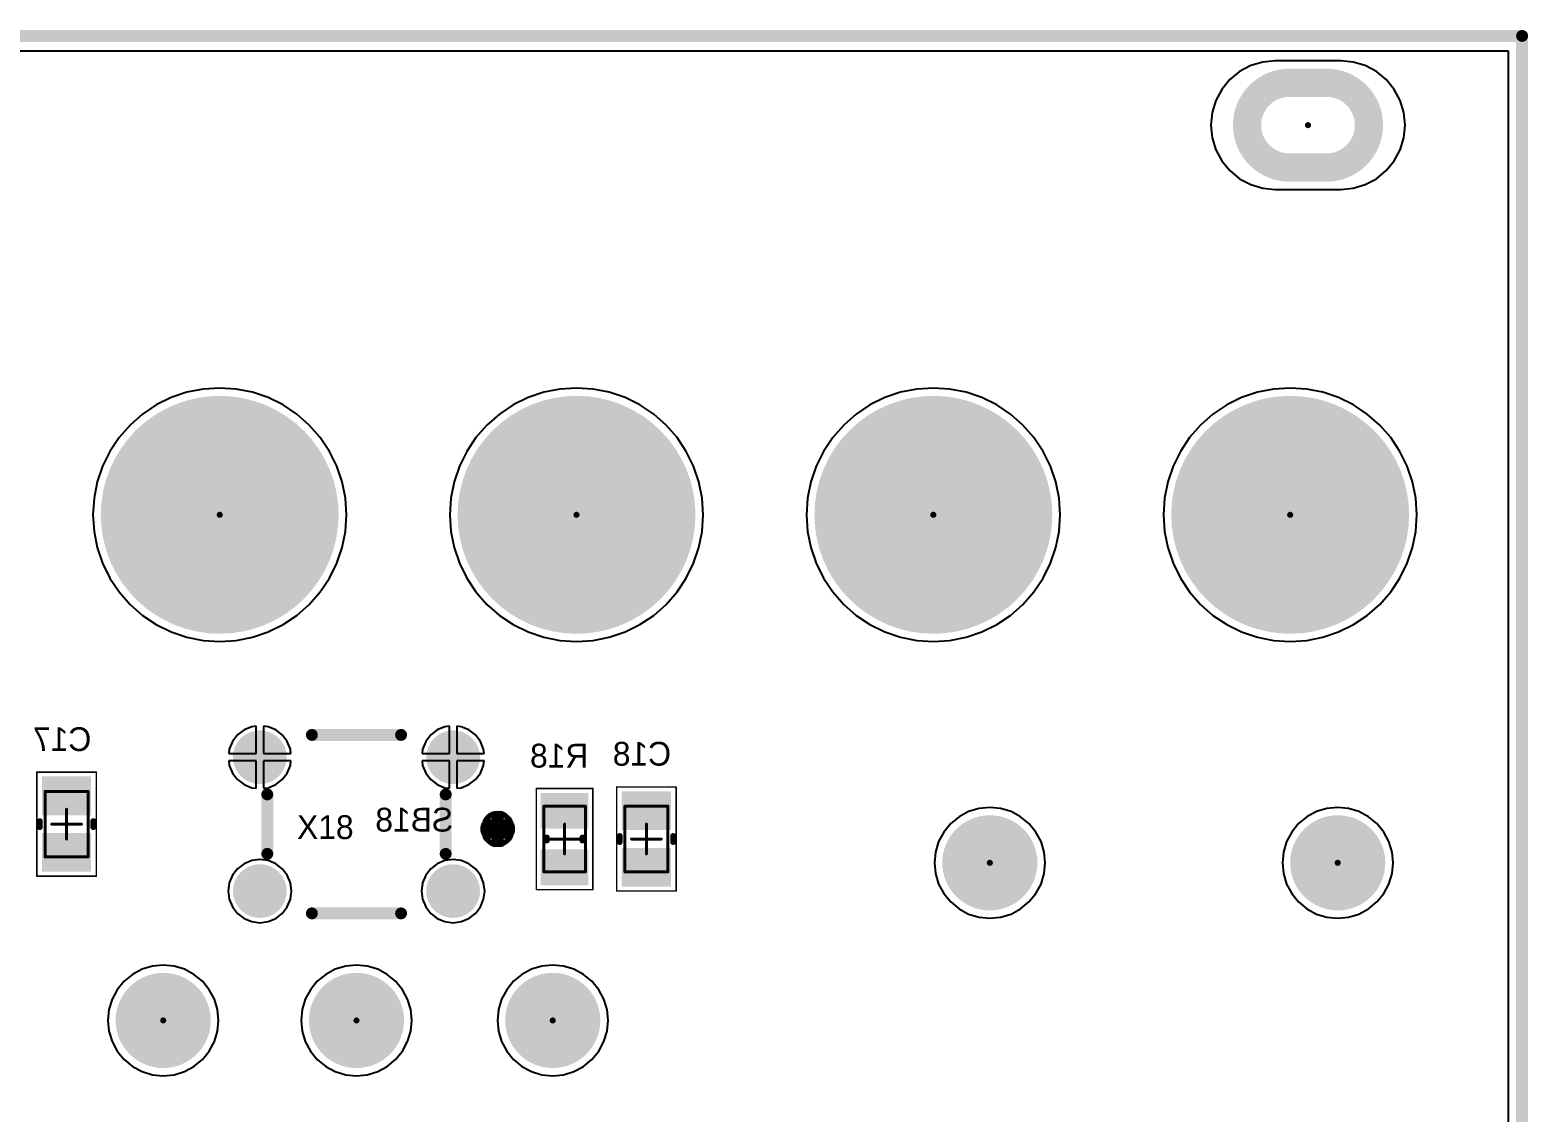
# Model space of a CAD drawing. Header units: millimetres. Extents: x 27 to 265, y 27 to 156.
# Drawn here: x 149.5 to 199.9, y 119.8 to 156.2 of the extents above; entities that cross this region are included whole.
import ezdxf

# ---------------------------------------------------------------- set-up
doc = ezdxf.new("R2010")
doc.units = ezdxf.units.MM
for name, color, linetype in [('BottomLayer', 5, 'Continuous'), ('BottomOverlay', 54, 'Continuous'), ('BottomPaste', 16, 'Continuous'), ('BottomSolder', 6, 'Continuous'), ('KeepOutLayer', 6, 'Continuous'), ('Mechanical13', 56, 'Continuous'), ('Mechanical15', 56, 'Continuous'), ('MultiLayer', 9, 'Continuous'), ('PadHoleLayer', 156, 'Continuous'), ('TopLayer', 1, 'Continuous'), ('TopOverlay', 2, 'Continuous'), ('TopSolder', 216, 'Continuous')]:
    doc.layers.add(name, color=color, linetype=linetype)

msp = doc.modelspace()

# ---------------------------------------------------------------- linework, layer by layer
at = {"layer": 'BottomLayer'}
for p, q in [((164.781, 129.622), (164.75, 129.521)), ((164.75, 129.521), (164.767, 129.47)), ((164.839, 129.714), (164.781, 129.622)), ((164.92, 129.798), (164.839, 129.714)), ((165.057, 129.881), (164.92, 129.798)), ((165.128, 129.907), (165.057, 129.881)), ((165.349, 129.912), (165.128, 129.907)), ((165.443, 129.884), (165.349, 129.912)), ((165.542, 129.826), (165.443, 129.884)), ((165.601, 129.772), (165.542, 129.826)), ((165.674, 129.699), (165.601, 129.772)), ((165.717, 129.634), (165.674, 129.699)), ((165.682, 129.44), (165.755, 129.516)), ((165.755, 129.516), (165.717, 129.634)), ((164.818, 129.236), (164.745, 129.16)), ((164.745, 129.16), (164.783, 129.042)), ((164.767, 129.47), (164.82, 129.44)), ((164.783, 129.042), (164.826, 128.977)), ((165.68, 129.236), (164.818, 129.236)), ((164.82, 129.44), (165.682, 129.44)), ((164.826, 128.977), (164.899, 128.903)), ((165.661, 128.962), (165.719, 129.054)), ((165.733, 129.206), (165.68, 129.236)), ((165.719, 129.054), (165.75, 129.155)), ((165.75, 129.155), (165.733, 129.206)), ((164.899, 128.903), (164.958, 128.85)), ((164.958, 128.85), (165.057, 128.792)), ((165.057, 128.792), (165.151, 128.764)), ((165.151, 128.764), (165.372, 128.769)), ((165.372, 128.769), (165.443, 128.794)), ((165.443, 128.794), (165.58, 128.878)), ((165.58, 128.878), (165.661, 128.962))]:
    msp.add_line(p, q, dxfattribs=at)
for points, const_width in [([(156.85, 131.75, 1), (157.65, 131.75, 1)], 0.8), ([(163.35, 131.75, 1), (164.15, 131.75, 1)], 0.8), ([(164.781, 129.516, 1), (164.858, 129.516, 1)], 0.0762), ([(165.199, 129.676, 1), (165.301, 129.676, 1)], 0.102), ([(165.2, 129.676, 1), (165.3, 129.676, 1)], 0.1), ([(165.642, 129.516, 1), (165.719, 129.516, 1)], 0.0762), ([(164.781, 129.159, 1), (164.858, 129.159, 1)], 0.0762), ([(165.199, 129, 1), (165.301, 129, 1)], 0.102), ([(165.2, 129, 1), (165.3, 129, 1)], 0.1), ([(165.642, 129.159, 1), (165.719, 129.159, 1)], 0.0762), ([(156.85, 127.25, 1), (157.65, 127.25, 1)], 0.8), ([(163.35, 127.25, 1), (164.15, 127.25, 1)], 0.8)]:
    msp.add_lwpolyline(points, format="xyb", close=True, dxfattribs=dict(at, const_width=const_width))
at = {"layer": 'BottomLayer', "const_width": 0.152}
for points in [[(164.819, 129.516, -0.77568), (165.681, 129.516)], [(165.681, 129.159, -0.77568), (164.819, 129.159)]]:
    msp.add_lwpolyline(points, format="xyb", dxfattribs=at)
at = {"layer": 'BottomLayer', "const_width": 0.203}
msp.add_lwpolyline([(165.25, 129), (165.25, 129.676)], dxfattribs=at)
at = {"layer": 'BottomLayer'}
for points in [[(150.025, 129.9), (151.475, 129.9), (150.025, 131), (151.475, 131)], [(169.525, 129.4), (170.975, 129.4), (169.525, 130.5), (170.975, 130.5)], [(168.2, 130.45), (166.8, 130.45), (168.2, 129.45), (166.8, 129.45)], [(150.025, 128), (151.475, 128), (150.025, 129.1), (151.475, 129.1)], [(168.2, 128.55), (166.8, 128.55), (168.2, 127.55), (166.8, 127.55)], [(169.525, 127.5), (170.975, 127.5), (169.525, 128.6), (170.975, 128.6)]]:
    msp.add_solid(points, dxfattribs=at)
at = {"layer": 'BottomOverlay', "const_width": 0.2}
for points in [[(149.85, 129.4), (149.85, 129.6)], [(151.65, 129.4), (151.65, 129.6)], [(166.9, 128.95), (166.9, 129.05)], [(168.1, 128.95), (168.1, 129.05)], [(169.35, 128.9), (169.35, 129.1)], [(171.15, 128.9), (171.15, 129.1)]]:
    msp.add_lwpolyline(points, dxfattribs=at)
at = {"layer": 'BottomOverlay', "const_width": 0.1}
for points in [[(149.8, 129.6, 1), (149.9, 129.6, 1)], [(149.8, 129.4, 1), (149.9, 129.4, 1)], [(151.6, 129.6, 1), (151.7, 129.6, 1)], [(151.6, 129.4, 1), (151.7, 129.4, 1)], [(166.85, 129.05, 1), (166.95, 129.05, 1)], [(166.85, 128.95, 1), (166.95, 128.95, 1)], [(168.05, 129.05, 1), (168.15, 129.05, 1)], [(168.05, 128.95, 1), (168.15, 128.95, 1)], [(169.3, 129.1, 1), (169.4, 129.1, 1)], [(169.3, 128.9, 1), (169.4, 128.9, 1)], [(171.1, 129.1, 1), (171.2, 129.1, 1)], [(171.1, 128.9, 1), (171.2, 128.9, 1)]]:
    msp.add_lwpolyline(points, format="xyb", close=True, dxfattribs=at)
at = {"layer": 'BottomPaste'}
for points in [[(150.025, 129.9), (151.475, 129.9), (150.025, 131), (151.475, 131)], [(169.525, 129.4), (170.975, 129.4), (169.525, 130.5), (170.975, 130.5)], [(168.2, 130.45), (166.8, 130.45), (168.2, 129.45), (166.8, 129.45)], [(150.025, 128), (151.475, 128), (150.025, 129.1), (151.475, 129.1)], [(168.2, 128.55), (166.8, 128.55), (168.2, 127.55), (166.8, 127.55)], [(169.525, 127.5), (170.975, 127.5), (169.525, 128.6), (170.975, 128.6)]]:
    msp.add_solid(points, dxfattribs=at)
at = {"layer": 'BottomSolder'}
for points, const_width in [([(192.449, 153, 1), (192.551, 153, 1)], 0.102), ([(155.849, 139.9, 1), (155.951, 139.9, 1)], 0.102), ([(167.849, 139.9, 1), (167.951, 139.9, 1)], 0.102), ([(179.849, 139.9, 1), (179.951, 139.9, 1)], 0.102), ([(191.849, 139.9, 1), (191.951, 139.9, 1)], 0.102), ([(156.799, 131.75, 1), (157.701, 131.75, 1)], 0.902), ([(163.299, 131.75, 1), (164.201, 131.75, 1)], 0.902), ([(165.529, 129.366, 1), (164.971, 129.366, 1)], 0.61), ([(165.529, 129.31, 1), (164.971, 129.31, 1)], 0.61), ([(164.818, 129.366, 1), (165.123, 129.366, 1)], 0.305), ([(164.818, 129.31, 1), (165.123, 129.31, 1)], 0.305), ([(165.149, 129.676, 1), (165.351, 129.676, 1)], 0.202), ([(165.377, 129.366, 1), (165.682, 129.366, 1)], 0.305), ([(165.377, 129.31, 1), (165.682, 129.31, 1)], 0.305), ([(165.149, 129, 1), (165.351, 129, 1)], 0.202), ([(156.799, 127.25, 1), (157.701, 127.25, 1)], 0.902), ([(163.299, 127.25, 1), (164.201, 127.25, 1)], 0.902), ([(181.749, 128.2, 1), (181.851, 128.2, 1)], 0.102), ([(193.449, 128.2, 1), (193.551, 128.2, 1)], 0.102), ([(153.949, 122.9, 1), (154.051, 122.9, 1)], 0.102), ([(160.449, 122.9, 1), (160.551, 122.9, 1)], 0.102), ([(167.049, 122.9, 1), (167.151, 122.9, 1)], 0.102)]:
    msp.add_lwpolyline(points, format="xyb", close=True, dxfattribs=dict(at, const_width=const_width))
for points in [[(149.923, 129.798), (151.577, 129.798), (149.923, 131.102), (151.577, 131.102)], [(168.302, 130.552), (166.698, 130.552), (168.302, 129.348), (166.698, 129.348)], [(169.423, 129.298), (171.077, 129.298), (169.423, 130.602), (171.077, 130.602)], [(149.923, 127.898), (151.577, 127.898), (149.923, 129.202), (151.577, 129.202)], [(168.302, 128.652), (166.698, 128.652), (168.302, 127.448), (166.698, 127.448)], [(169.423, 127.398), (171.077, 127.398), (169.423, 128.702), (171.077, 128.702)]]:
    msp.add_solid(points, dxfattribs=at)
at = {"layer": 'KeepOutLayer', "const_width": 0.4}
for points in [[(27.5, 156), (199.7, 156)], [(199.7, 27.5), (199.7, 156)]]:
    msp.add_lwpolyline(points, dxfattribs=at)
at = {"layer": 'KeepOutLayer', "const_width": 0.2}
msp.add_lwpolyline([(199.6, 156, 1), (199.8, 156, 1)], format="xyb", close=True, dxfattribs=at)
msp.add_lwpolyline([(199.6, 156, 1), (199.8, 156, 1)], format="xyb", close=True, dxfattribs=at)
at = {"layer": 'Mechanical13', "const_width": 0.1}
for points in [[(150.025, 130.6), (151.475, 130.6)], [(150.025, 128.4), (150.025, 130.6)], [(151.475, 128.4), (151.475, 130.6)], [(166.8, 127.9), (166.8, 130.1)], [(166.8, 130.1), (168.2, 130.1)], [(168.2, 127.9), (168.2, 130.1)], [(169.525, 130.1), (170.975, 130.1)], [(169.525, 127.9), (169.525, 130.1)], [(170.975, 127.9), (170.975, 130.1)], [(150.025, 128.4), (151.475, 128.4)], [(166.8, 127.9), (168.2, 127.9)], [(169.525, 127.9), (170.975, 127.9)]]:
    msp.add_lwpolyline(points, dxfattribs=at)
at = {"layer": 'Mechanical13', "const_width": 0.05}
for points in [[(150, 130.6, 1), (150.05, 130.6, 1)], [(150, 130.6, 1), (150.05, 130.6, 1)], [(151.45, 130.6, 1), (151.5, 130.6, 1)], [(151.45, 130.6, 1), (151.5, 130.6, 1)], [(166.775, 130.1, 1), (166.825, 130.1, 1)], [(166.775, 130.1, 1), (166.825, 130.1, 1)], [(168.175, 130.1, 1), (168.225, 130.1, 1)], [(168.175, 130.1, 1), (168.225, 130.1, 1)], [(169.5, 130.1, 1), (169.55, 130.1, 1)], [(169.5, 130.1, 1), (169.55, 130.1, 1)], [(170.95, 130.1, 1), (171, 130.1, 1)], [(170.95, 130.1, 1), (171, 130.1, 1)], [(150, 128.4, 1), (150.05, 128.4, 1)], [(150, 128.4, 1), (150.05, 128.4, 1)], [(151.45, 128.4, 1), (151.5, 128.4, 1)], [(151.45, 128.4, 1), (151.5, 128.4, 1)], [(166.775, 127.9, 1), (166.825, 127.9, 1)], [(166.775, 127.9, 1), (166.825, 127.9, 1)], [(168.175, 127.9, 1), (168.225, 127.9, 1)], [(168.175, 127.9, 1), (168.225, 127.9, 1)], [(169.5, 127.9, 1), (169.55, 127.9, 1)], [(169.5, 127.9, 1), (169.55, 127.9, 1)], [(170.95, 127.9, 1), (171, 127.9, 1)], [(170.95, 127.9, 1), (171, 127.9, 1)]]:
    msp.add_lwpolyline(points, format="xyb", close=True, dxfattribs=at)
at = {"layer": 'Mechanical15'}
for points, const_width in [([(149.75, 131.25), (151.75, 131.25)], 0.05), ([(149.75, 127.75), (149.75, 131.25)], 0.05), ([(151.75, 127.75), (151.75, 131.25)], 0.05), ([(166.55, 127.3), (166.55, 130.7)], 0.05), ([(166.55, 130.7), (168.45, 130.7)], 0.05), ([(168.45, 127.3), (168.45, 130.7)], 0.05), ([(169.25, 130.75), (171.25, 130.75)], 0.05), ([(169.25, 127.25), (169.25, 130.75)], 0.05), ([(171.25, 127.25), (171.25, 130.75)], 0.05), ([(150.75, 129), (150.75, 130)], 0.1), ([(150.25, 129.5), (151.25, 129.5)], 0.1), ([(167.5, 128.5), (167.5, 129.5)], 0.1), ([(170.25, 128.5), (170.25, 129.5)], 0.1), ([(167, 129), (168, 129)], 0.1), ([(169.75, 129), (170.75, 129)], 0.1), ([(149.75, 127.75), (151.75, 127.75)], 0.05), ([(166.55, 127.3), (168.45, 127.3)], 0.05), ([(169.25, 127.25), (171.25, 127.25)], 0.05)]:
    msp.add_lwpolyline(points, dxfattribs=dict(at, const_width=const_width))
for points, const_width in [([(149.738, 131.25, 1), (149.762, 131.25, 1)], 0.025), ([(149.738, 131.25, 1), (149.762, 131.25, 1)], 0.025), ([(151.738, 131.25, 1), (151.763, 131.25, 1)], 0.025), ([(151.738, 131.25, 1), (151.763, 131.25, 1)], 0.025), ([(166.538, 130.7, 1), (166.562, 130.7, 1)], 0.025), ([(166.538, 130.7, 1), (166.562, 130.7, 1)], 0.025), ([(168.437, 130.7, 1), (168.462, 130.7, 1)], 0.025), ([(168.437, 130.7, 1), (168.462, 130.7, 1)], 0.025), ([(169.237, 130.75, 1), (169.262, 130.75, 1)], 0.025), ([(169.237, 130.75, 1), (169.262, 130.75, 1)], 0.025), ([(171.238, 130.75, 1), (171.262, 130.75, 1)], 0.025), ([(171.238, 130.75, 1), (171.262, 130.75, 1)], 0.025), ([(150.725, 130, 1), (150.775, 130, 1)], 0.05), ([(150.225, 129.5, 1), (150.275, 129.5, 1)], 0.05), ([(151.225, 129.5, 1), (151.275, 129.5, 1)], 0.05), ([(167.475, 129.5, 1), (167.525, 129.5, 1)], 0.05), ([(170.225, 129.5, 1), (170.275, 129.5, 1)], 0.05), ([(150.725, 129, 1), (150.775, 129, 1)], 0.05), ([(166.975, 129, 1), (167.025, 129, 1)], 0.05), ([(167.975, 129, 1), (168.025, 129, 1)], 0.05), ([(169.725, 129, 1), (169.775, 129, 1)], 0.05), ([(170.725, 129, 1), (170.775, 129, 1)], 0.05), ([(167.475, 128.5, 1), (167.525, 128.5, 1)], 0.05), ([(170.225, 128.5, 1), (170.275, 128.5, 1)], 0.05), ([(149.738, 127.75, 1), (149.762, 127.75, 1)], 0.025), ([(149.738, 127.75, 1), (149.762, 127.75, 1)], 0.025), ([(151.738, 127.75, 1), (151.763, 127.75, 1)], 0.025), ([(151.738, 127.75, 1), (151.763, 127.75, 1)], 0.025), ([(166.538, 127.3, 1), (166.562, 127.3, 1)], 0.025), ([(166.538, 127.3, 1), (166.562, 127.3, 1)], 0.025), ([(168.437, 127.3, 1), (168.462, 127.3, 1)], 0.025), ([(168.437, 127.3, 1), (168.462, 127.3, 1)], 0.025), ([(169.237, 127.25, 1), (169.262, 127.25, 1)], 0.025), ([(169.237, 127.25, 1), (169.262, 127.25, 1)], 0.025), ([(171.238, 127.25, 1), (171.262, 127.25, 1)], 0.025), ([(171.238, 127.25, 1), (171.262, 127.25, 1)], 0.025)]:
    msp.add_lwpolyline(points, format="xyb", close=True, dxfattribs=dict(at, const_width=const_width))
at = {"layer": 'MultiLayer', "const_width": 0.8}
for points in [[(156.85, 131.75, 1), (157.65, 131.75, 1)], [(163.35, 131.75, 1), (164.15, 131.75, 1)], [(156.85, 127.25, 1), (157.65, 127.25, 1)], [(163.35, 127.25, 1), (164.15, 127.25, 1)]]:
    msp.add_lwpolyline(points, format="xyb", close=True, dxfattribs=at)
at = {"layer": 'PadHoleLayer'}
for points, const_width in [([(191.875, 154.425), (193.125, 154.425, -1), (193.125, 151.575), (191.875, 151.575, -1)], 0.95), ([(153.9, 139.9, 1), (157.9, 139.9, 1)], 4), ([(165.9, 139.9, 1), (169.9, 139.9, 1)], 4), ([(177.9, 139.9, 1), (181.9, 139.9, 1)], 4), ([(189.9, 139.9, 1), (193.9, 139.9, 1)], 4), ([(157, 131.75, 1), (157.5, 131.75, 1)], 0.5), ([(163.5, 131.75, 1), (164, 131.75, 1)], 0.5), ([(181, 128.2, 1), (182.6, 128.2, 1)], 1.6), ([(192.7, 128.2, 1), (194.3, 128.2, 1)], 1.6), ([(157, 127.25, 1), (157.5, 127.25, 1)], 0.5), ([(163.5, 127.25, 1), (164, 127.25, 1)], 0.5), ([(153.2, 122.9, 1), (154.8, 122.9, 1)], 1.6), ([(159.7, 122.9, 1), (161.3, 122.9, 1)], 1.6), ([(166.3, 122.9, 1), (167.9, 122.9, 1)], 1.6)]:
    msp.add_lwpolyline(points, format="xyb", close=True, dxfattribs=dict(at, const_width=const_width))
at = {"layer": 'TopLayer'}
for p, q in [((28, 155.5), (199.237, 155.5)), ((199.237, 155.5), (199.237, 28)), ((190.198, 154.8), (189.87, 154.53)), ((190.572, 155), (190.198, 154.8)), ((190.978, 155.123), (190.572, 155)), ((191.4, 155.164), (190.978, 155.123)), ((193.6, 155.164), (191.4, 155.164)), ((194.022, 155.123), (193.6, 155.164)), ((194.428, 155), (194.022, 155.123)), ((194.802, 154.8), (194.428, 155)), ((195.13, 154.53), (194.802, 154.8)), ((189.6, 154.202), (189.4, 153.828)), ((189.87, 154.53), (189.6, 154.202)), ((195.4, 154.202), (195.13, 154.53)), ((195.6, 153.828), (195.4, 154.202)), ((189.4, 153.828), (189.277, 153.422)), ((195.723, 153.422), (195.6, 153.828)), ((189.277, 153.422), (189.236, 153)), ((195.764, 153), (195.723, 153.422)), ((189.236, 153), (189.277, 152.578)), ((195.723, 152.578), (195.764, 153)), ((189.277, 152.578), (189.4, 152.172)), ((189.4, 152.172), (189.6, 151.798)), ((195.4, 151.798), (195.6, 152.172)), ((195.6, 152.172), (195.723, 152.578)), ((189.6, 151.798), (189.87, 151.47)), ((195.13, 151.47), (195.4, 151.798)), ((189.87, 151.47), (190.198, 151.2)), ((190.198, 151.2), (190.572, 151)), ((194.428, 151), (194.802, 151.2)), ((194.802, 151.2), (195.13, 151.47)), ((190.572, 151), (190.978, 150.877)), ((190.978, 150.877), (191.4, 150.836)), ((191.4, 150.836), (193.6, 150.836)), ((193.6, 150.836), (194.022, 150.877)), ((194.022, 150.877), (194.428, 151)), ((155.344, 144.127), (154.797, 144.018)), ((155.9, 144.163), (155.344, 144.127)), ((156.456, 144.127), (155.9, 144.163)), ((157.003, 144.018), (156.456, 144.127)), ((167.344, 144.127), (166.797, 144.018)), ((167.9, 144.163), (167.344, 144.127)), ((168.456, 144.127), (167.9, 144.163)), ((169.003, 144.018), (168.456, 144.127)), ((179.344, 144.127), (178.797, 144.018)), ((179.9, 144.163), (179.344, 144.127)), ((180.456, 144.127), (179.9, 144.163)), ((181.003, 144.018), (180.456, 144.127)), ((191.344, 144.127), (190.797, 144.018)), ((191.9, 144.163), (191.344, 144.127)), ((192.456, 144.127), (191.9, 144.163)), ((193.003, 144.018), (192.456, 144.127)), ((153.768, 143.592), (153.305, 143.282)), ((154.269, 143.839), (153.768, 143.592)), ((154.797, 144.018), (154.269, 143.839)), ((157.531, 143.839), (157.003, 144.018)), ((158.032, 143.592), (157.531, 143.839)), ((158.495, 143.282), (158.032, 143.592)), ((165.768, 143.592), (165.305, 143.282)), ((166.269, 143.839), (165.768, 143.592)), ((166.797, 144.018), (166.269, 143.839)), ((169.531, 143.839), (169.003, 144.018)), ((170.032, 143.592), (169.531, 143.839)), ((170.495, 143.282), (170.032, 143.592)), ((177.768, 143.592), (177.305, 143.282)), ((178.269, 143.839), (177.768, 143.592)), ((178.797, 144.018), (178.269, 143.839)), ((181.531, 143.839), (181.003, 144.018)), ((182.032, 143.592), (181.531, 143.839)), ((182.495, 143.282), (182.032, 143.592)), ((189.768, 143.592), (189.305, 143.282)), ((190.269, 143.839), (189.768, 143.592)), ((190.797, 144.018), (190.269, 143.839)), ((193.531, 143.839), (193.003, 144.018)), ((194.032, 143.592), (193.531, 143.839)), ((194.495, 143.282), (194.032, 143.592)), ((153.305, 143.282), (152.886, 142.914)), ((158.914, 142.914), (158.495, 143.282)), ((165.305, 143.282), (164.886, 142.914)), ((170.914, 142.914), (170.495, 143.282)), ((177.305, 143.282), (176.886, 142.914)), ((182.914, 142.914), (182.495, 143.282)), ((189.305, 143.282), (188.886, 142.914)), ((194.914, 142.914), (194.495, 143.282)), ((152.886, 142.914), (152.518, 142.495)), ((159.282, 142.495), (158.914, 142.914)), ((164.886, 142.914), (164.518, 142.495)), ((171.282, 142.495), (170.914, 142.914)), ((176.886, 142.914), (176.518, 142.495)), ((183.282, 142.495), (182.914, 142.914)), ((188.886, 142.914), (188.518, 142.495)), ((195.282, 142.495), (194.914, 142.914)), ((152.518, 142.495), (152.208, 142.032)), ((159.592, 142.032), (159.282, 142.495)), ((164.518, 142.495), (164.208, 142.032)), ((171.592, 142.032), (171.282, 142.495)), ((176.518, 142.495), (176.208, 142.032)), ((183.592, 142.032), (183.282, 142.495)), ((188.518, 142.495), (188.208, 142.032)), ((195.592, 142.032), (195.282, 142.495)), ((152.208, 142.032), (151.961, 141.531)), ((159.839, 141.531), (159.592, 142.032)), ((164.208, 142.032), (163.961, 141.531)), ((171.839, 141.531), (171.592, 142.032)), ((176.208, 142.032), (175.961, 141.531)), ((183.839, 141.531), (183.592, 142.032)), ((188.208, 142.032), (187.961, 141.531)), ((195.839, 141.531), (195.592, 142.032)), ((151.961, 141.531), (151.782, 141.003)), ((160.018, 141.003), (159.839, 141.531)), ((163.961, 141.531), (163.782, 141.003)), ((172.018, 141.003), (171.839, 141.531)), ((175.961, 141.531), (175.782, 141.003)), ((184.018, 141.003), (183.839, 141.531)), ((187.961, 141.531), (187.782, 141.003)), ((196.018, 141.003), (195.839, 141.531)), ((151.782, 141.003), (151.673, 140.456)), ((160.127, 140.456), (160.018, 141.003)), ((163.782, 141.003), (163.673, 140.456)), ((172.127, 140.456), (172.018, 141.003)), ((175.782, 141.003), (175.673, 140.456)), ((184.127, 140.456), (184.018, 141.003)), ((187.782, 141.003), (187.673, 140.456)), ((196.127, 140.456), (196.018, 141.003)), ((151.673, 140.456), (151.637, 139.9)), ((160.163, 139.9), (160.127, 140.456)), ((163.673, 140.456), (163.637, 139.9)), ((172.163, 139.9), (172.127, 140.456)), ((175.673, 140.456), (175.637, 139.9)), ((184.163, 139.9), (184.127, 140.456)), ((187.673, 140.456), (187.637, 139.9)), ((196.163, 139.9), (196.127, 140.456)), ((151.637, 139.9), (151.673, 139.344)), ((160.127, 139.344), (160.163, 139.9)), ((163.637, 139.9), (163.673, 139.344)), ((172.127, 139.344), (172.163, 139.9)), ((175.637, 139.9), (175.673, 139.344)), ((184.127, 139.344), (184.163, 139.9)), ((187.637, 139.9), (187.673, 139.344)), ((196.127, 139.344), (196.163, 139.9)), ((151.673, 139.344), (151.782, 138.797)), ((160.018, 138.797), (160.127, 139.344)), ((163.673, 139.344), (163.782, 138.797)), ((172.018, 138.797), (172.127, 139.344)), ((175.673, 139.344), (175.782, 138.797)), ((184.018, 138.797), (184.127, 139.344)), ((187.673, 139.344), (187.782, 138.797)), ((196.018, 138.797), (196.127, 139.344)), ((151.782, 138.797), (151.961, 138.269)), ((159.839, 138.269), (160.018, 138.797)), ((163.782, 138.797), (163.961, 138.269)), ((171.839, 138.269), (172.018, 138.797)), ((175.782, 138.797), (175.961, 138.269)), ((183.839, 138.269), (184.018, 138.797)), ((187.782, 138.797), (187.961, 138.269)), ((195.839, 138.269), (196.018, 138.797)), ((151.961, 138.269), (152.208, 137.768)), ((159.592, 137.768), (159.839, 138.269)), ((163.961, 138.269), (164.208, 137.768)), ((171.592, 137.768), (171.839, 138.269)), ((175.961, 138.269), (176.208, 137.768)), ((183.592, 137.768), (183.839, 138.269)), ((187.961, 138.269), (188.208, 137.768)), ((195.592, 137.768), (195.839, 138.269)), ((152.208, 137.768), (152.518, 137.305)), ((159.282, 137.305), (159.592, 137.768)), ((164.208, 137.768), (164.518, 137.305)), ((171.282, 137.305), (171.592, 137.768)), ((176.208, 137.768), (176.518, 137.305)), ((183.282, 137.305), (183.592, 137.768)), ((188.208, 137.768), (188.518, 137.305)), ((195.282, 137.305), (195.592, 137.768)), ((152.518, 137.305), (152.886, 136.886)), ((158.914, 136.886), (159.282, 137.305)), ((164.518, 137.305), (164.886, 136.886)), ((170.914, 136.886), (171.282, 137.305)), ((176.518, 137.305), (176.886, 136.886)), ((182.914, 136.886), (183.282, 137.305)), ((188.518, 137.305), (188.886, 136.886)), ((194.914, 136.886), (195.282, 137.305)), ((152.886, 136.886), (153.305, 136.518)), ((158.495, 136.518), (158.914, 136.886)), ((164.886, 136.886), (165.305, 136.518)), ((170.495, 136.518), (170.914, 136.886)), ((176.886, 136.886), (177.305, 136.518)), ((182.495, 136.518), (182.914, 136.886)), ((188.886, 136.886), (189.305, 136.518)), ((194.495, 136.518), (194.914, 136.886)), ((153.305, 136.518), (153.768, 136.208)), ((153.768, 136.208), (154.269, 135.961)), ((157.531, 135.961), (158.032, 136.208)), ((158.032, 136.208), (158.495, 136.518)), ((165.305, 136.518), (165.768, 136.208)), ((165.768, 136.208), (166.269, 135.961)), ((169.531, 135.961), (170.032, 136.208)), ((170.032, 136.208), (170.495, 136.518)), ((177.305, 136.518), (177.768, 136.208)), ((177.768, 136.208), (178.269, 135.961)), ((181.531, 135.961), (182.032, 136.208)), ((182.032, 136.208), (182.495, 136.518)), ((189.305, 136.518), (189.768, 136.208)), ((189.768, 136.208), (190.269, 135.961)), ((193.531, 135.961), (194.032, 136.208)), ((194.032, 136.208), (194.495, 136.518)), ((154.269, 135.961), (154.797, 135.782)), ((154.797, 135.782), (155.344, 135.673)), ((155.344, 135.673), (155.9, 135.637)), ((155.9, 135.637), (156.456, 135.673)), ((156.456, 135.673), (157.003, 135.782)), ((157.003, 135.782), (157.531, 135.961)), ((166.269, 135.961), (166.797, 135.782)), ((166.797, 135.782), (167.344, 135.673)), ((167.344, 135.673), (167.9, 135.637)), ((167.9, 135.637), (168.456, 135.673)), ((168.456, 135.673), (169.003, 135.782)), ((169.003, 135.782), (169.531, 135.961)), ((178.269, 135.961), (178.797, 135.782)), ((178.797, 135.782), (179.344, 135.673)), ((179.344, 135.673), (179.9, 135.637)), ((179.9, 135.637), (180.456, 135.673)), ((180.456, 135.673), (181.003, 135.782)), ((181.003, 135.782), (181.531, 135.961)), ((190.269, 135.961), (190.797, 135.782)), ((190.797, 135.782), (191.344, 135.673)), ((191.344, 135.673), (191.9, 135.637)), ((191.9, 135.637), (192.456, 135.673)), ((192.456, 135.673), (193.003, 135.782)), ((193.003, 135.782), (193.531, 135.961)), ((156.718, 132.671), (156.498, 132.502)), ((156.975, 132.777), (156.718, 132.671)), ((157.123, 132.796), (156.975, 132.777)), ((157.123, 131.877), (157.123, 132.796)), ((157.525, 132.777), (157.377, 132.796)), ((157.377, 132.796), (157.377, 131.877)), ((157.782, 132.671), (157.525, 132.777)), ((158.002, 132.502), (157.782, 132.671)), ((163.218, 132.671), (162.998, 132.502)), ((163.475, 132.777), (163.218, 132.671)), ((163.623, 132.796), (163.475, 132.777)), ((163.623, 131.877), (163.623, 132.796)), ((164.025, 132.777), (163.877, 132.796)), ((163.877, 132.796), (163.877, 131.877)), ((164.282, 132.671), (164.025, 132.777)), ((164.502, 132.502), (164.282, 132.671)), ((156.223, 132.025), (156.204, 131.877)), ((156.329, 132.282), (156.223, 132.025)), ((156.498, 132.502), (156.329, 132.282)), ((158.171, 132.282), (158.002, 132.502)), ((158.277, 132.025), (158.171, 132.282)), ((158.296, 131.877), (158.277, 132.025)), ((162.723, 132.025), (162.704, 131.877)), ((162.829, 132.282), (162.723, 132.025)), ((162.998, 132.502), (162.829, 132.282)), ((164.671, 132.282), (164.502, 132.502)), ((164.777, 132.025), (164.671, 132.282)), ((164.796, 131.877), (164.777, 132.025)), ((156.204, 131.877), (157.123, 131.877)), ((157.123, 131.623), (156.204, 131.623)), ((156.204, 131.623), (156.223, 131.475)), ((157.123, 130.704), (157.123, 131.623)), ((157.377, 131.877), (158.296, 131.877)), ((158.296, 131.623), (157.377, 131.623)), ((157.377, 131.623), (157.377, 130.704)), ((158.277, 131.475), (158.296, 131.623)), ((162.704, 131.877), (163.623, 131.877)), ((163.623, 131.623), (162.704, 131.623)), ((162.704, 131.623), (162.723, 131.475)), ((163.623, 130.704), (163.623, 131.623)), ((163.877, 131.877), (164.796, 131.877)), ((164.796, 131.623), (163.877, 131.623)), ((163.877, 131.623), (163.877, 130.704)), ((164.777, 131.475), (164.796, 131.623)), ((156.223, 131.475), (156.329, 131.218)), ((156.329, 131.218), (156.498, 130.998)), ((156.498, 130.998), (156.718, 130.829)), ((157.782, 130.829), (158.002, 130.998)), ((158.002, 130.998), (158.171, 131.218)), ((158.171, 131.218), (158.277, 131.475)), ((162.723, 131.475), (162.829, 131.218)), ((162.829, 131.218), (162.998, 130.998)), ((162.998, 130.998), (163.218, 130.829)), ((164.282, 130.829), (164.502, 130.998)), ((164.502, 130.998), (164.671, 131.218)), ((164.671, 131.218), (164.777, 131.475)), ((156.718, 130.829), (156.975, 130.723)), ((156.975, 130.723), (157.123, 130.704)), ((157.377, 130.704), (157.525, 130.723)), ((157.525, 130.723), (157.782, 130.829)), ((163.218, 130.829), (163.475, 130.723)), ((163.475, 130.723), (163.623, 130.704)), ((163.877, 130.704), (164.025, 130.723)), ((164.025, 130.723), (164.282, 130.829)), ((181.437, 130.027), (181.087, 129.921)), ((181.8, 130.063), (181.437, 130.027)), ((182.163, 130.027), (181.8, 130.063)), ((182.513, 129.921), (182.163, 130.027)), ((193.137, 130.027), (192.787, 129.921)), ((193.5, 130.063), (193.137, 130.027)), ((193.863, 130.027), (193.5, 130.063)), ((194.213, 129.921), (193.863, 130.027)), ((180.483, 129.517), (180.251, 129.235)), ((180.765, 129.749), (180.483, 129.517)), ((181.087, 129.921), (180.765, 129.749)), ((182.835, 129.749), (182.513, 129.921)), ((183.117, 129.517), (182.835, 129.749)), ((183.349, 129.235), (183.117, 129.517)), ((192.183, 129.517), (191.951, 129.235)), ((192.465, 129.749), (192.183, 129.517)), ((192.787, 129.921), (192.465, 129.749)), ((194.535, 129.749), (194.213, 129.921)), ((194.817, 129.517), (194.535, 129.749)), ((195.049, 129.235), (194.817, 129.517)), ((180.251, 129.235), (180.079, 128.913)), ((183.521, 128.913), (183.349, 129.235)), ((191.951, 129.235), (191.779, 128.913)), ((195.221, 128.913), (195.049, 129.235)), ((179.973, 128.563), (179.937, 128.2)), ((180.079, 128.913), (179.973, 128.563)), ((183.627, 128.563), (183.521, 128.913)), ((183.663, 128.2), (183.627, 128.563)), ((191.673, 128.563), (191.637, 128.2)), ((191.779, 128.913), (191.673, 128.563)), ((195.327, 128.563), (195.221, 128.913)), ((195.363, 128.2), (195.327, 128.563)), ((156.498, 128.002), (156.329, 127.782)), ((156.718, 128.171), (156.498, 128.002)), ((156.975, 128.277), (156.718, 128.171)), ((157.25, 128.313), (156.975, 128.277)), ((157.525, 128.277), (157.25, 128.313)), ((157.782, 128.171), (157.525, 128.277)), ((158.002, 128.002), (157.782, 128.171)), ((158.171, 127.782), (158.002, 128.002)), ((162.998, 128.002), (162.829, 127.782)), ((163.218, 128.171), (162.998, 128.002)), ((163.475, 128.277), (163.218, 128.171)), ((163.75, 128.313), (163.475, 128.277)), ((164.025, 128.277), (163.75, 128.313)), ((164.282, 128.171), (164.025, 128.277)), ((164.502, 128.002), (164.282, 128.171)), ((164.671, 127.782), (164.502, 128.002)), ((179.937, 128.2), (179.973, 127.837)), ((183.627, 127.837), (183.663, 128.2)), ((191.637, 128.2), (191.673, 127.837)), ((195.327, 127.837), (195.363, 128.2)), ((156.223, 127.525), (156.187, 127.25)), ((156.329, 127.782), (156.223, 127.525)), ((158.277, 127.525), (158.171, 127.782)), ((158.313, 127.25), (158.277, 127.525)), ((162.723, 127.525), (162.687, 127.25)), ((162.829, 127.782), (162.723, 127.525)), ((164.777, 127.525), (164.671, 127.782)), ((164.813, 127.25), (164.777, 127.525)), ((179.973, 127.837), (180.079, 127.487)), ((180.079, 127.487), (180.251, 127.165)), ((183.349, 127.165), (183.521, 127.487)), ((183.521, 127.487), (183.627, 127.837)), ((191.673, 127.837), (191.779, 127.487)), ((191.779, 127.487), (191.951, 127.165)), ((195.049, 127.165), (195.221, 127.487)), ((195.221, 127.487), (195.327, 127.837)), ((156.187, 127.25), (156.223, 126.975)), ((156.223, 126.975), (156.329, 126.718)), ((158.171, 126.718), (158.277, 126.975)), ((158.277, 126.975), (158.313, 127.25)), ((162.687, 127.25), (162.723, 126.975)), ((162.723, 126.975), (162.829, 126.718)), ((164.671, 126.718), (164.777, 126.975)), ((164.777, 126.975), (164.813, 127.25)), ((180.251, 127.165), (180.483, 126.883)), ((183.117, 126.883), (183.349, 127.165)), ((191.951, 127.165), (192.183, 126.883)), ((194.817, 126.883), (195.049, 127.165)), ((156.329, 126.718), (156.498, 126.498)), ((156.498, 126.498), (156.718, 126.329)), ((157.782, 126.329), (158.002, 126.498)), ((158.002, 126.498), (158.171, 126.718)), ((162.829, 126.718), (162.998, 126.498)), ((162.998, 126.498), (163.218, 126.329)), ((164.282, 126.329), (164.502, 126.498)), ((164.502, 126.498), (164.671, 126.718)), ((180.483, 126.883), (180.765, 126.651)), ((180.765, 126.651), (181.087, 126.479)), ((181.087, 126.479), (181.437, 126.373)), ((182.163, 126.373), (182.513, 126.479)), ((182.513, 126.479), (182.835, 126.651)), ((182.835, 126.651), (183.117, 126.883)), ((192.183, 126.883), (192.465, 126.651)), ((192.465, 126.651), (192.787, 126.479)), ((192.787, 126.479), (193.137, 126.373)), ((193.863, 126.373), (194.213, 126.479)), ((194.213, 126.479), (194.535, 126.651)), ((194.535, 126.651), (194.817, 126.883)), ((156.718, 126.329), (156.975, 126.223)), ((156.975, 126.223), (157.25, 126.187)), ((157.25, 126.187), (157.525, 126.223)), ((157.525, 126.223), (157.782, 126.329)), ((163.218, 126.329), (163.475, 126.223)), ((163.475, 126.223), (163.75, 126.187)), ((163.75, 126.187), (164.025, 126.223)), ((164.025, 126.223), (164.282, 126.329)), ((181.437, 126.373), (181.8, 126.337)), ((181.8, 126.337), (182.163, 126.373)), ((193.137, 126.373), (193.5, 126.337)), ((193.5, 126.337), (193.863, 126.373)), ((152.965, 124.449), (152.683, 124.217)), ((153.287, 124.621), (152.965, 124.449)), ((153.637, 124.727), (153.287, 124.621)), ((154, 124.763), (153.637, 124.727)), ((154.363, 124.727), (154, 124.763)), ((154.713, 124.621), (154.363, 124.727)), ((155.035, 124.449), (154.713, 124.621)), ((155.317, 124.217), (155.035, 124.449)), ((159.465, 124.449), (159.183, 124.217)), ((159.787, 124.621), (159.465, 124.449)), ((160.137, 124.727), (159.787, 124.621)), ((160.5, 124.763), (160.137, 124.727)), ((160.863, 124.727), (160.5, 124.763)), ((161.213, 124.621), (160.863, 124.727)), ((161.535, 124.449), (161.213, 124.621)), ((161.817, 124.217), (161.535, 124.449)), ((166.065, 124.449), (165.783, 124.217)), ((166.387, 124.621), (166.065, 124.449)), ((166.737, 124.727), (166.387, 124.621)), ((167.1, 124.763), (166.737, 124.727)), ((167.463, 124.727), (167.1, 124.763)), ((167.813, 124.621), (167.463, 124.727)), ((168.135, 124.449), (167.813, 124.621)), ((168.417, 124.217), (168.135, 124.449)), ((152.683, 124.217), (152.451, 123.935)), ((155.549, 123.935), (155.317, 124.217)), ((159.183, 124.217), (158.951, 123.935)), ((162.049, 123.935), (161.817, 124.217)), ((165.783, 124.217), (165.551, 123.935)), ((168.649, 123.935), (168.417, 124.217)), ((152.279, 123.613), (152.173, 123.263)), ((152.451, 123.935), (152.279, 123.613)), ((155.721, 123.613), (155.549, 123.935)), ((155.827, 123.263), (155.721, 123.613)), ((158.779, 123.613), (158.673, 123.263)), ((158.951, 123.935), (158.779, 123.613)), ((162.221, 123.613), (162.049, 123.935)), ((162.327, 123.263), (162.221, 123.613)), ((165.379, 123.613), (165.273, 123.263)), ((165.551, 123.935), (165.379, 123.613)), ((168.821, 123.613), (168.649, 123.935)), ((168.927, 123.263), (168.821, 123.613)), ((152.173, 123.263), (152.137, 122.9)), ((155.863, 122.9), (155.827, 123.263)), ((158.673, 123.263), (158.637, 122.9)), ((162.363, 122.9), (162.327, 123.263)), ((165.273, 123.263), (165.237, 122.9)), ((168.963, 122.9), (168.927, 123.263)), ((152.137, 122.9), (152.173, 122.537)), ((152.173, 122.537), (152.279, 122.187)), ((155.721, 122.187), (155.827, 122.537)), ((155.827, 122.537), (155.863, 122.9)), ((158.637, 122.9), (158.673, 122.537)), ((158.673, 122.537), (158.779, 122.187)), ((162.221, 122.187), (162.327, 122.537)), ((162.327, 122.537), (162.363, 122.9)), ((165.237, 122.9), (165.273, 122.537)), ((165.273, 122.537), (165.379, 122.187)), ((168.821, 122.187), (168.927, 122.537)), ((168.927, 122.537), (168.963, 122.9)), ((152.279, 122.187), (152.451, 121.865)), ((155.549, 121.865), (155.721, 122.187)), ((158.779, 122.187), (158.951, 121.865)), ((162.049, 121.865), (162.221, 122.187)), ((165.379, 122.187), (165.551, 121.865)), ((168.649, 121.865), (168.821, 122.187)), ((152.451, 121.865), (152.683, 121.583)), ((152.683, 121.583), (152.965, 121.351)), ((155.035, 121.351), (155.317, 121.583)), ((155.317, 121.583), (155.549, 121.865)), ((158.951, 121.865), (159.183, 121.583)), ((159.183, 121.583), (159.465, 121.351)), ((161.535, 121.351), (161.817, 121.583)), ((161.817, 121.583), (162.049, 121.865)), ((165.551, 121.865), (165.783, 121.583)), ((165.783, 121.583), (166.065, 121.351)), ((168.135, 121.351), (168.417, 121.583)), ((168.417, 121.583), (168.649, 121.865)), ((152.965, 121.351), (153.287, 121.179)), ((153.287, 121.179), (153.637, 121.073)), ((153.637, 121.073), (154, 121.037)), ((154, 121.037), (154.363, 121.073)), ((154.363, 121.073), (154.713, 121.179)), ((154.713, 121.179), (155.035, 121.351)), ((159.465, 121.351), (159.787, 121.179)), ((159.787, 121.179), (160.137, 121.073)), ((160.137, 121.073), (160.5, 121.037)), ((160.5, 121.037), (160.863, 121.073)), ((160.863, 121.073), (161.213, 121.179)), ((161.213, 121.179), (161.535, 121.351)), ((166.065, 121.351), (166.387, 121.179)), ((166.387, 121.179), (166.737, 121.073)), ((166.737, 121.073), (167.1, 121.037)), ((167.1, 121.037), (167.463, 121.073)), ((167.463, 121.073), (167.813, 121.179)), ((167.813, 121.179), (168.135, 121.351))]:
    msp.add_line(p, q, dxfattribs=at)
at = {"layer": 'TopLayer', "const_width": 0.8}
for points in [[(156.85, 131.75, 1), (157.65, 131.75, 1)], [(163.35, 131.75, 1), (164.15, 131.75, 1)], [(156.85, 127.25, 1), (157.65, 127.25, 1)], [(163.35, 127.25, 1), (164.15, 127.25, 1)]]:
    msp.add_lwpolyline(points, format="xyb", close=True, dxfattribs=at)
at = {"layer": 'TopOverlay', "const_width": 0.4}
for points in [[(159, 132.5), (162, 132.5)], [(157.5, 128.5), (157.5, 130.5)], [(163.5, 128.5), (163.5, 130.5)], [(159, 126.5), (162, 126.5)]]:
    msp.add_lwpolyline(points, dxfattribs=at)
at = {"layer": 'TopOverlay', "const_width": 0.2}
for points in [[(158.9, 132.5, 1), (159.1, 132.5, 1)], [(161.9, 132.5, 1), (162.1, 132.5, 1)], [(157.4, 130.5, 1), (157.6, 130.5, 1)], [(163.4, 130.5, 1), (163.6, 130.5, 1)], [(157.4, 128.5, 1), (157.6, 128.5, 1)], [(163.4, 128.5, 1), (163.6, 128.5, 1)], [(158.9, 126.5, 1), (159.1, 126.5, 1)], [(161.9, 126.5, 1), (162.1, 126.5, 1)]]:
    msp.add_lwpolyline(points, format="xyb", close=True, dxfattribs=at)
at = {"layer": 'TopSolder'}
for points, const_width in [([(192.449, 153, 1), (192.551, 153, 1)], 0.102), ([(155.849, 139.9, 1), (155.951, 139.9, 1)], 0.102), ([(167.849, 139.9, 1), (167.951, 139.9, 1)], 0.102), ([(179.849, 139.9, 1), (179.951, 139.9, 1)], 0.102), ([(191.849, 139.9, 1), (191.951, 139.9, 1)], 0.102), ([(156.799, 131.75, 1), (157.701, 131.75, 1)], 0.902), ([(163.299, 131.75, 1), (164.201, 131.75, 1)], 0.902), ([(156.799, 127.25, 1), (157.701, 127.25, 1)], 0.902), ([(163.299, 127.25, 1), (164.201, 127.25, 1)], 0.902), ([(181.749, 128.2, 1), (181.851, 128.2, 1)], 0.102), ([(193.449, 128.2, 1), (193.551, 128.2, 1)], 0.102), ([(153.949, 122.9, 1), (154.051, 122.9, 1)], 0.102), ([(160.449, 122.9, 1), (160.551, 122.9, 1)], 0.102), ([(167.049, 122.9, 1), (167.151, 122.9, 1)], 0.102)]:
    msp.add_lwpolyline(points, format="xyb", close=True, dxfattribs=dict(at, const_width=const_width))

# ---------------------------------------------------------------- texts
at = {"layer": 'BottomOverlay', "text_generation_flag": 2}
for s, p in [('C17', (151.583, 131.957)), ('R18', (168.299, 131.402)), ('C18', (171.082, 131.466)), ('SB18', (163.75, 129.25))]:
    msp.add_text(s, height=0.8, dxfattribs=at).set_placement(p)
at = {"layer": 'TopOverlay'}
msp.add_text('X18', height=0.8, dxfattribs=at).set_placement((158.5, 129))

doc.saveas('drawing.dxf')
